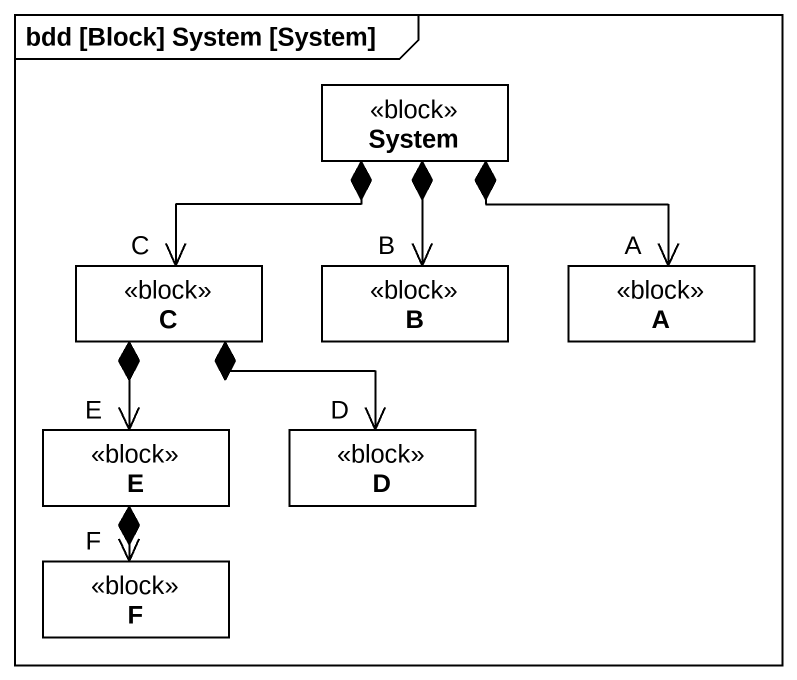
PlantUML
@startuml
mainframe bdd [Block] System [System]
hide circle
hide empty members
class System <<block>>
class C <<block>>
class B <<block>>
class A <<block>>
class E <<block>>
class D <<block>>
class F <<block>>
System *--> "C" C
System *--> "B" B
System *--> "A" A
C *--> "E" E
C *--> "D" D
E *--> "F" F
@enduml
